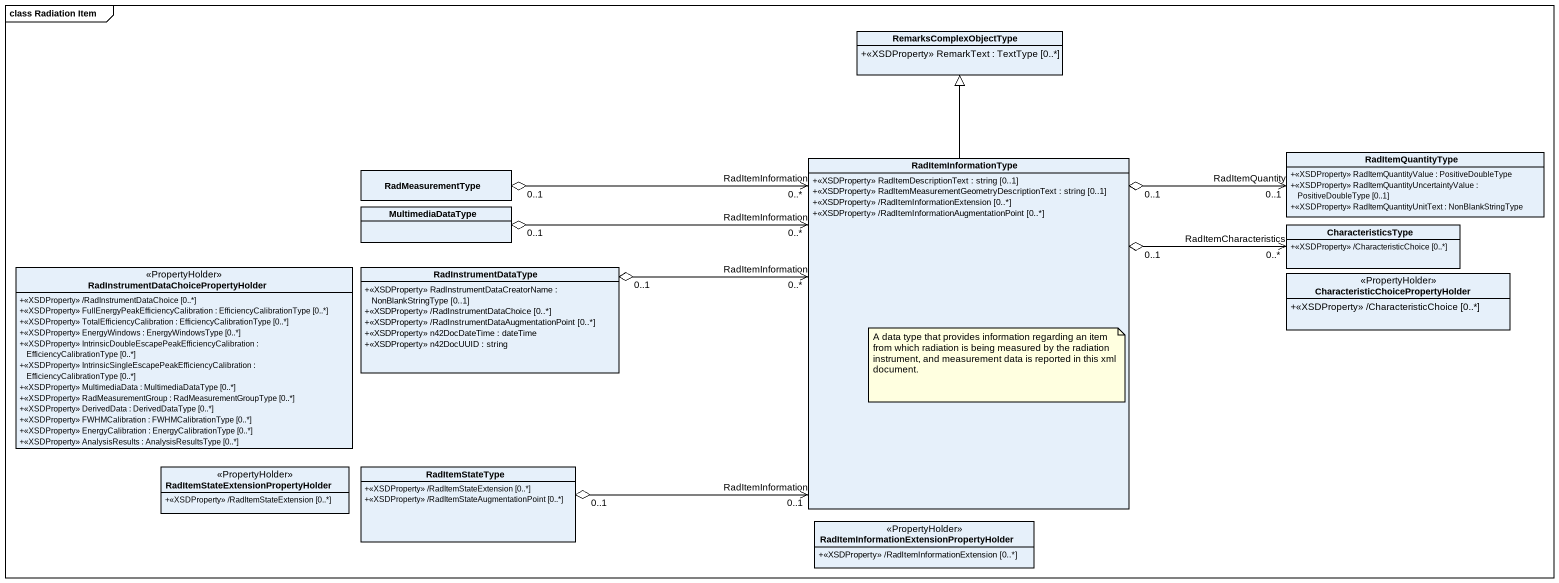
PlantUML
@startuml
mainframe class Radiation Item
hide circle
hide empty members
skinparam classAttributeIconSize 0
class RemarksComplexObjectType {
  +<<XSDProperty>> RemarkText : TextType [0..*]
}
class RadMeasurementType
class RadItemInformationType {
  +<<XSDProperty>> RadItemDescriptionText : string [0..1]
  +<<XSDProperty>> RadItemMeasurementGeometryDescriptionText : string [0..1]
  +<<XSDProperty>> /RadItemInformationExtension [0..*]
  +<<XSDProperty>> /RadItemInformationAugmentationPoint [0..*]
}
class RadItemQuantityType {
  +<<XSDProperty>> RadItemQuantityValue : PositiveDoubleType
  +<<XSDProperty>> RadItemQuantityUncertaintyValue : PositiveDoubleType [0..1]
  +<<XSDProperty>> RadItemQuantityUnitText : NonBlankStringType
}
class MultimediaDataType
class CharacteristicsType {
  +<<XSDProperty>> /CharacteristicChoice [0..*]
}
class "RadInstrumentDataChoicePropertyHolder" as RadInstrumentDataChoicePrope <<PropertyHolder>> {
  +<<XSDProperty>> /RadInstrumentDataChoice [0..*]
  +<<XSDProperty>> FullEnergyPeakEfficiencyCalibration : EfficiencyCalibrationType [0..*]
  +<<XSDProperty>> TotalEfficiencyCalibration : EfficiencyCalibrationType [0..*]
  +<<XSDProperty>> EnergyWindows : EnergyWindowsType [0..*]
  +<<XSDProperty>> IntrinsicDoubleEscapePeakEfficiencyCalibration : EfficiencyCalibrationType [0..*]
  +<<XSDProperty>> IntrinsicSingleEscapePeakEfficiencyCalibration : EfficiencyCalibrationType [0..*]
  +<<XSDProperty>> MultimediaData : MultimediaDataType [0..*]
  +<<XSDProperty>> RadMeasurementGroup : RadMeasurementGroupType [0..*]
  +<<XSDProperty>> DerivedData : DerivedDataType [0..*]
  +<<XSDProperty>> FWHMCalibration : FWHMCalibrationType [0..*]
  +<<XSDProperty>> EnergyCalibration : EnergyCalibrationType [0..*]
  +<<XSDProperty>> AnalysisResults : AnalysisResultsType [0..*]
}
class RadInstrumentDataType {
  +<<XSDProperty>> RadInstrumentDataCreatorName : NonBlankStringType [0..1]
  +<<XSDProperty>> /RadInstrumentDataChoice [0..*]
  +<<XSDProperty>> /RadInstrumentDataAugmentationPoint [0..*]
  +<<XSDProperty>> n42DocDateTime : dateTime
  +<<XSDProperty>> n42DocUUID : string
}
class "CharacteristicChoicePropertyHolder" as CharacteristicChoiceProperty <<PropertyHolder>> {
  +<<XSDProperty>> /CharacteristicChoice [0..*]
}
class "RadItemStateExtensionPropertyHolder" as RadItemStateExtensionPropert <<PropertyHolder>> {
  +<<XSDProperty>> /RadItemStateExtension [0..*]
}
class RadItemStateType {
  +<<XSDProperty>> /RadItemStateExtension [0..*]
  +<<XSDProperty>> /RadItemStateAugmentationPoint [0..*]
}
class "RadItemInformationExtensionPropertyHolder" as RadItemInformationExtensionP <<PropertyHolder>> {
  +<<XSDProperty>> /RadItemInformationExtension [0..*]
}
RadMeasurementType "0..1" o-right-> "RadItemInformation\n0..*" RadItemInformationType
RadItemInformationType -up-|> RemarksComplexObjectType
RadItemInformationType "0..1" o-right-> "RadItemQuantity\n0..1" RadItemQuantityType
RadItemInformationType "0..1" o-right-> "RadItemCharacteristics\n0..*" CharacteristicsType
MultimediaDataType "0..1" o-right-> "RadItemInformation\n0..*" RadItemInformationType
RadInstrumentDataType "0..1" o-right-> "RadItemInformation\n0..*" RadItemInformationType
RadItemStateType "0..1" o-right-> "RadItemInformation\n0..1" RadItemInformationType
note bottom of RadItemInformationType : A data type that provides information regarding an item from which radiation is being measured by the radiation instrument, and measurement data is reported in this xml document.
@enduml
